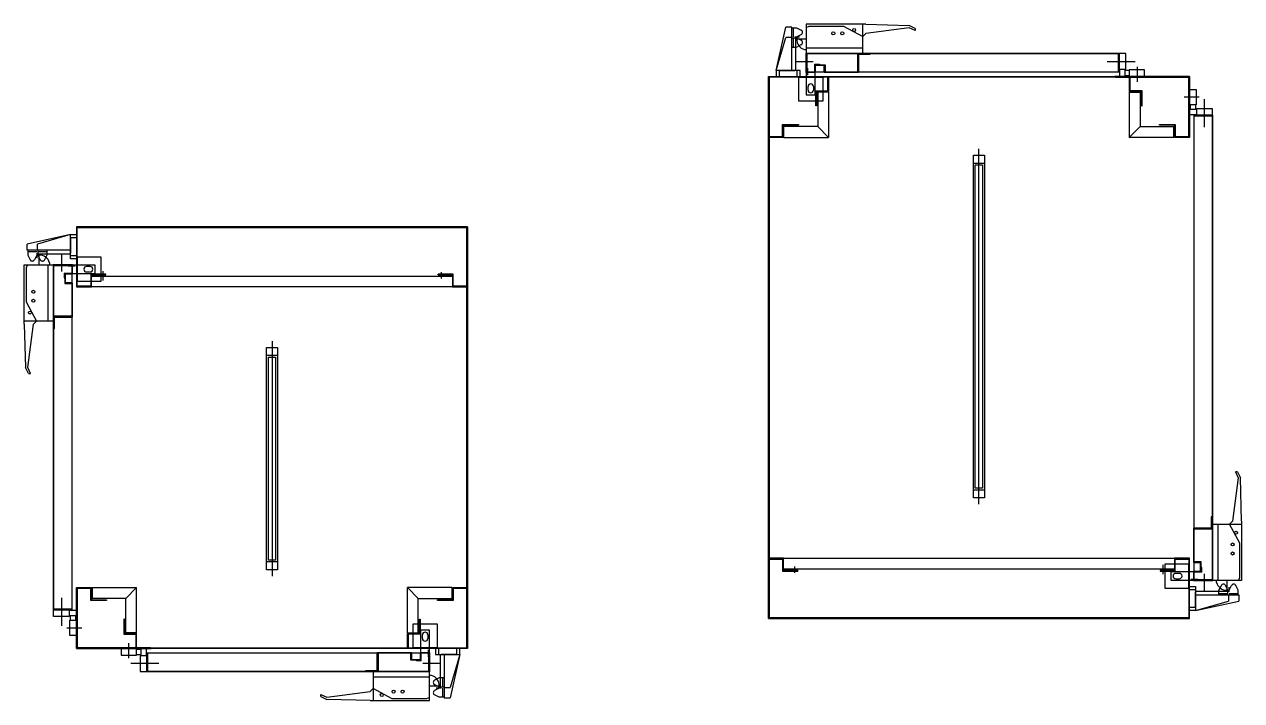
# Model space of a CAD drawing. Header units: millimetres. Extents: x 10903 to 284569, y 2319 to 62017.
# Drawn here: x 218268 to 220291, y 42108 to 43233 of the extents above; entities that cross this region are included whole.
import ezdxf

# ---------------------------------------------------------------- set-up
doc = ezdxf.new("R2010")
doc.units = ezdxf.units.MM
doc.layers.add('빌트인', color=8, linetype='Continuous')

# ---------------------------------------------------------------- blocks, each defined once
blk = doc.blocks.new('PB3')
at = {"layer": '빌트인', "linetype": 'Continuous'}
for p, q in [((13, 711.2), (29, 783.2)), ((39, 783.2), (29, 783.2)), ((39, 711.2), (39, 783.2)), ((39, 782.2), (47, 782.2)), ((41, 782.2), (41, 767.2)), ((47, 782.2), (54.8, 778.3)), ((47, 767.2), (54.8, 771.1)), ((162, 787.9), (63, 787.9)), ((157, 787.9), (63, 787.9)), ((63, 787.9), (63, 739.9)), ((63, 782.6), (68, 784.9)), ((68, 784.9), (125, 784.9)), ((125, 784.9), (157, 767.9)), ((157, 739.9), (157, 787.9)), ((162, 772.9), (157, 767.9)), ((162, 787.9), (234, 785.9)), ((234, 781.9), (162, 772.9)), ((244, 780.9), (234, 785.9)), ((244, 777.9), (234, 781.9)), ((244, 780.9), (244, 777.9)), ((13, 711.2), (29, 766.2)), ((39, 766.2), (29, 766.2)), ((39, 711.2), (39, 766.2)), ((39, 765.2), (47, 765.2)), ((39, 750.2), (47, 750.2)), ((41, 765.2), (41, 750.2)), ((44, 767.2), (52, 767.2)), ((45, 767.2), (45, 711.2)), ((45, 750.2), (45, 711.2)), ((47, 765.2), (54.8, 761.3)), ((47, 763.9), (63, 763.9)), ((47, 750.2), (54.8, 754.1)), ((63, 748.9), (157, 748.9)), ((60, 745.9), (63, 745.9)), ((63, 739.9), (533, 739.9)), ((63, 707.9), (63, 739.9)), ((63, 739.9), (157, 739.9)), ((531.8, 738.7), (64.2, 738.7)), ((64.2, 738.7), (64.2, 709.1)), ((148.8, 709.1), (148.8, 738.7)), ((148.8, 738.7), (168.8, 738.7)), ((168.8, 737.5), (150, 737.5)), ((150, 737.5), (150, 707.9)), ((168.8, 738.7), (168.8, 737.5)), ((531.8, 709.1), (531.8, 738.7)), ((533, 739.9), (533, 707.9)), ((544, 739.2), (533, 739.2)), ((533, 739.2), (533, 713.2)), ((544, 739.2), (533, 739.2)), ((533, 739.2), (533, 713.2)), ((544, 713.2), (544, 739.2)), ((48, 711.2), (13, 711.2)), ((13, 711.2), (13, 701.2)), ((18, 711.2), (44, 711.2)), ((18, 711.2), (44, 711.2)), ((53, 711.2), (18, 711.2)), ((18, 711.2), (18, 701.2)), ((44.3, 726.2), (74.5, 726.2)), ((48, 701.2), (48, 711.2)), ((53, 701.2), (53, 711.2)), ((64.2, 709.1), (531.8, 709.1)), ((65, 715.1), (65, 703.2)), ((76.8, 721.6), (84.8, 721.6)), ((76.8, 721.6), (76.8, 707.9)), ((78, 720.4), (78, 707.9)), ((84.8, 720.4), (78, 720.4)), ((78, 719.2), (78, 720.4)), ((78, 720.4), (94.2, 720.4)), ((93, 719.2), (78, 719.2)), ((84.8, 721.6), (84.8, 720.4)), ((93, 707.9), (93, 719.2)), ((94.2, 720.4), (94.2, 709.1)), ((94.2, 709.1), (148.8, 709.1)), ((513, 726.2), (559.4, 726.2)), ((531.2, 726.2), (537.9, 726.2)), ((533, 713.2), (544, 713.2)), ((534, 701.2), (534, 713.2)), ((543, 701.2), (543, 713.2)), ((549.4, 711.2), (543, 711.2)), ((575.5, 712.2), (550, 712.2)), ((550, 712.2), (550, 701.2)), ((563, 717.1), (563, 692.4)), ((575.5, 701.2), (575.5, 712.2)), ((575.5, 701.2), (575.5, 712.2)), ((0, 701.2), (650, 701.2)), ((0, 100), (0, 701.2)), ((0, 701.2), (100, 701.2)), ((648.8, 700), (1.2, 700)), ((1.2, 700), (1.2, 100)), ((98.8, 700), (1.2, 700)), ((50.5, 700), (90.5, 700)), ((50.5, 700), (90.5, 700)), ((50.5, 660), (50.5, 700)), ((63, 707.9), (63, 670.9)), ((78, 707.9), (63, 707.9)), ((78, 670.9), (78, 707.9)), ((90.5, 700), (90.5, 660)), ((150, 707.9), (93, 707.9)), ((98.8, 677.4), (98.8, 700)), ((100, 701.2), (100, 676.2)), ((526, 700), (505.5, 700)), ((650, 701.2), (526, 701.2)), ((527.2, 700), (648.8, 700)), ((534, 701.2), (543, 701.2)), ((550, 702.2), (543, 702.2)), ((578, 701.2), (543, 701.2)), ((578, 701.2), (543, 701.2)), ((578, 701.2), (543, 701.2)), ((637, 701.2), (548, 701.2)), ((637, 701.2), (548, 701.2)), ((637, 701.2), (548, 701.2)), ((550, 701.2), (550, 676.2)), ((550, 701.2), (575.5, 701.2)), ((550, 701.2), (575.5, 701.2)), ((551.2, 677.4), (551.2, 700)), ((648.8, 601.2), (648.8, 700)), ((650, 701.2), (650, 600)), ((63, 670.9), (78, 670.9)), ((66, 678.5), (66, 684.5)), ((75, 684.5), (75, 678.5)), ((78.8, 652.4), (78.8, 677.4)), ((78.8, 677.4), (98.8, 677.4)), ((100, 676.2), (80, 676.2)), ((80, 676.2), (80, 652.4)), ((82, 675.2), (82, 618)), ((100, 675.2), (82, 675.2)), ((100, 675.2), (100, 600)), ((100, 675.2), (100, 600)), ((550, 676.2), (570, 676.2)), ((550, 675.2), (550, 600)), ((550, 675.2), (568, 675.2)), ((571.2, 677.4), (551.2, 677.4)), ((568, 675.2), (568, 618)), ((570, 676.2), (570, 652.4)), ((571.2, 652.4), (571.2, 677.4)), ((650, 679.5), (661, 679.5)), ((650, 654), (650, 679.5)), ((650, 679.5), (661, 679.5)), ((650, 654), (650, 679.5)), ((661, 679.5), (661, 654)), ((90.5, 660), (50.5, 660)), ((80, 652.4), (78.8, 652.4)), ((570, 652.4), (571.2, 652.4)), ((665.9, 667), (641.2, 667)), ((661, 654), (650, 654)), ((651, 654), (651, 647)), ((660, 653.4), (660, 647)), ((662, 648), (688, 648)), ((662, 637), (662, 648)), ((675, 617), (675, 663.4)), ((688, 648), (688, 637)), ((688, 648), (688, 637)), ((650, 638), (650, 647)), ((650, 647), (662, 647)), ((650, 638), (662, 638)), ((688.7, 637), (656.7, 637)), ((657.9, 635.8), (687.5, 635.8)), ((657.9, 64.2), (657.9, 635.8)), ((688, 637), (662, 637)), ((688, 637), (662, 637)), ((675, 635.2), (675, 641.9)), ((687.5, 635.8), (687.5, 64.2)), ((688.7, 63), (688.7, 637)), ((23.8, 621.2), (50, 621.2)), ((23.8, 601.2), (23.8, 621.2)), ((25, 620), (25, 600)), ((50, 620), (25, 620)), ((25, 618), (25, 600)), ((82, 618), (26, 618)), ((26, 600), (26, 618)), ((50, 621.2), (50, 620)), ((100, 600), (82, 618)), ((100, 600), (82, 618)), ((550, 600), (568, 618)), ((568, 618), (624, 618)), ((600, 621.2), (626.2, 621.2)), ((600, 620), (600, 621.2)), ((625, 620), (600, 620)), ((624, 600), (624, 618)), ((625, 600), (625, 620)), ((625, 600), (625, 618)), ((626.2, 621.2), (626.2, 601.2)), ((1.2, 601.2), (23.8, 601.2)), ((25, 600), (1.2, 600)), ((26, 600), (100, 600)), ((26, 600), (100, 600)), ((624, 600), (550, 600)), ((650, 600), (625, 600)), ((626.2, 601.2), (648.8, 601.2)), ((315.7, 570.2), (334.3, 570.2)), ((315.7, 200.5), (315.7, 570.2)), ((325, 189.9), (325, 580.8)), ((334.3, 570.2), (334.3, 200.5)), ((315.7, 557.3), (334.3, 557.3)), ((319, 554.1), (331, 554.1)), ((319, 216.6), (319, 554.1)), ((331, 554.1), (331, 216.6)), ((729.7, 244), (726.7, 244)), ((726.7, 244), (730.7, 234)), ((729.7, 244), (734.7, 234)), ((730.7, 234), (721.7, 162)), ((736.7, 162), (734.7, 234)), ((334.3, 213.4), (315.7, 213.4)), ((331, 216.6), (319, 216.6)), ((334.3, 200.5), (315.7, 200.5)), ((686.3, 168.8), (686.3, 150)), ((687.5, 168.8), (686.3, 168.8)), ((687.5, 148.8), (687.5, 168.8)), ((721.7, 162), (716.7, 157)), ((736.7, 162), (736.7, 63)), ((656.7, 150), (656.7, 93)), ((686.3, 150), (656.7, 150)), ((657.9, 148.8), (687.5, 148.8)), ((657.9, 94.2), (657.9, 148.8)), ((688.7, 157), (736.7, 157)), ((688.7, 63), (688.7, 157)), ((697.7, 63), (697.7, 157)), ((733.7, 125), (716.7, 157)), ((736.7, 157), (736.7, 63)), ((733.7, 68), (733.7, 125)), ((0, 0), (0, 100)), ((25, 100), (0, 100)), ((0, 100), (0, 0)), ((0.1, 100), (25, 100)), ((1.2, 98.8), (1.2, 1.2)), ((1.2, 1.2), (1.2, 98.8)), ((1.2, 98.8), (23.8, 98.8)), ((23.8, 98.8), (23.8, 78.8)), ((25, 100), (625, 100)), ((25, 82), (25, 100)), ((25, 80), (25, 100)), ((625, 82), (25, 82)), ((43.8, 75.6), (43.8, 86.2)), ((606.2, 73.8), (606.2, 89.2)), ((608.8, 90.5), (608.8, 50.5)), ((648.8, 90.5), (608.8, 90.5)), ((625, 100), (625, 82)), ((650, 100), (625, 100)), ((625, 100), (625, 80)), ((626.2, 78.8), (626.2, 98.8)), ((626.2, 98.8), (648.8, 98.8)), ((648.8, 98.8), (648.8, 1.2)), ((648.8, 50.5), (648.8, 90.5)), ((650, 0), (650, 100)), ((656.7, 93), (668, 93)), ((669.2, 94.2), (657.9, 94.2)), ((668, 93), (668, 78)), ((669.2, 78), (669.2, 94.2)), ((669.2, 84.8), (669.2, 78)), ((670.4, 84.8), (669.2, 84.8)), ((670.4, 76.8), (670.4, 84.8)), ((23.8, 78.8), (48.8, 78.8)), ((48.8, 80), (25, 80)), ((48.8, 80), (48.8, 78.8)), ((625, 80), (601.2, 80)), ((601.2, 80), (601.2, 78.8)), ((601.2, 78.8), (626.2, 78.8)), ((619.7, 78), (656.7, 78)), ((619.7, 63), (619.7, 78)), ((656.7, 63), (619.7, 63)), ((633.3, 75), (627.3, 75)), ((627.3, 66), (633.3, 66)), ((663.9, 65), (652, 65)), ((669.2, 78), (656.7, 78)), ((656.7, 78), (656.7, 63)), ((670.4, 76.8), (656.7, 76.8)), ((656.7, 63), (688.7, 63)), ((687.5, 64.2), (657.9, 64.2)), ((668, 78), (669.2, 78)), ((675, 44.3), (675, 74.5)), ((736.7, 63), (688.7, 63)), ((694.7, 60), (694.7, 63)), ((712.7, 47), (712.7, 63)), ((731.4, 63), (733.7, 68)), ((0, 18), (0, 53)), ((0, 13), (0, 48)), ((608.8, 50.5), (648.8, 50.5)), ((650, 53), (660, 53)), ((650, 18), (650, 53)), ((650, 48), (660, 48)), ((650, 13), (650, 48)), ((660, 53), (660, 18)), ((660, 48), (660, 13)), ((699, 45), (660, 45)), ((716, 45), (660, 45)), ((660, 18), (660, 44)), ((660, 18), (660, 44)), ((699, 47), (702.9, 54.8)), ((699, 39), (699, 47)), ((714, 41), (699, 41)), ((714, 47), (710.1, 54.8)), ((714, 39), (714, 47)), ((716, 47), (719.9, 54.8)), ((716, 44), (716, 52)), ((731, 41), (716, 41)), ((731, 47), (727.1, 54.8)), ((731, 39), (731, 47)), ((660, 39), (715, 39)), ((660, 39), (732, 39)), ((660, 13), (715, 29)), ((660, 13), (732, 29)), ((715, 39), (715, 29)), ((732, 39), (732, 29)), ((0, 0), (650, 0)), ((648.8, 1.2), (1.2, 1.2)), ((660, 18), (650, 18)), ((660, 13), (650, 13))]:
    blk.add_line(p, q, dxfattribs=at)
for centre in [(108, 772.9), (123, 772.9), (142.5, 778.4), (727.2, 142.5), (721.7, 123), (721.7, 108)]:
    blk.add_circle(centre, 2.5, dxfattribs=at)
for centre, radius, start, end in [((53, 774.7), 4, 291.759, 68.241), ((65, 763.2), 18, 177.7639, 253.9421), ((53, 757.7), 4, 291.759, 68.241), ((70.5, 684.5), 4.5, 0, 180), ((70.5, 678.5), 4.5, 180, 0), ((627.3, 70.5), 4.5, 90, 270), ((633.3, 70.5), 4.5, 270, 90), ((712, 65), 18, 196.0579, 272.2361), ((706.5, 53), 4, 21.759, 158.241), ((723.5, 53), 4, 21.759, 158.241)]:
    blk.add_arc(centre, radius, start, end, dxfattribs=at)

msp = doc.modelspace()

# ---------------------------------------------------------------- linework, layer by layer
at = {"layer": '빌트인', "linetype": 'Continuous'}
for p, q in [((219517.5, 43156.4), (219533.5, 43228.4)), ((219543.5, 43228.4), (219533.5, 43228.4)), ((219543.5, 43156.4), (219543.5, 43228.4)), ((219543.5, 43227.4), (219551.5, 43227.4)), ((219545.5, 43227.4), (219545.5, 43212.4)), ((219551.5, 43227.4), (219559.3, 43223.5)), ((219666.5, 43233.1), (219567.5, 43233.1)), ((219661.5, 43233.1), (219567.5, 43233.1)), ((219567.5, 43233.1), (219567.5, 43185.1)), ((219567.5, 43227.8), (219572.5, 43230.1)), ((219572.5, 43230.1), (219629.5, 43230.1)), ((219629.5, 43230.1), (219661.5, 43213.1)), ((219661.5, 43185.1), (219661.5, 43233.1)), ((219666.5, 43233.1), (219738.5, 43231.1)), ((219738.5, 43227.1), (219666.5, 43218.1)), ((219748.5, 43226.1), (219738.5, 43231.1)), ((219748.5, 43223.1), (219738.5, 43227.1)), ((219748.5, 43226.1), (219748.5, 43223.1)), ((219517.5, 43156.4), (219533.5, 43211.4)), ((219543.5, 43211.4), (219533.5, 43211.4)), ((219543.5, 43156.4), (219543.5, 43211.4)), ((219543.5, 43210.4), (219551.5, 43210.4)), ((219545.5, 43210.4), (219545.5, 43195.4)), ((219548.5, 43212.4), (219556.5, 43212.4)), ((219549.5, 43212.4), (219549.5, 43156.4)), ((219551.5, 43212.4), (219559.3, 43216.3)), ((219551.5, 43210.4), (219559.3, 43206.5)), ((219551.5, 43209.1), (219567.5, 43209.1)), ((219666.5, 43218.1), (219661.5, 43213.1)), ((219543.5, 43195.4), (219551.5, 43195.4)), ((219549.5, 43195.4), (219549.5, 43156.4)), ((219551.5, 43195.4), (219559.3, 43199.3)), ((219564.6, 43191.1), (219567.5, 43191.1)), ((219567.5, 43194.1), (219661.5, 43194.1)), ((219567.5, 43185.1), (220087.5, 43185.1)), ((219567.5, 43153.1), (219567.5, 43185.1)), ((219567.5, 43185.1), (219661.5, 43185.1)), ((220086.3, 43183.9), (219568.7, 43183.9)), ((219568.7, 43183.9), (219568.7, 43154.3)), ((219653.3, 43154.3), (219653.3, 43183.9)), ((219653.3, 43183.9), (219673.3, 43183.9)), ((219673.3, 43182.7), (219654.5, 43182.7)), ((219654.5, 43182.7), (219654.5, 43153.1)), ((219673.3, 43183.9), (219673.3, 43182.7)), ((220086.3, 43154.3), (220086.3, 43183.9)), ((220087.5, 43185.1), (220087.5, 43153.1)), ((220098.5, 43184.4), (220087.5, 43184.4)), ((220087.5, 43184.4), (220087.5, 43158.4)), ((220098.5, 43184.4), (220087.5, 43184.4)), ((220087.5, 43184.4), (220087.5, 43158.4)), ((220098.5, 43158.4), (220098.5, 43184.4)), ((219548.9, 43171.4), (219579, 43171.4)), ((219569.5, 43160.3), (219569.5, 43148.4)), ((219581.3, 43166.8), (219589.3, 43166.8)), ((219581.3, 43166.8), (219581.3, 43153.1)), ((219582.5, 43165.6), (219582.5, 43153.1)), ((219589.3, 43165.6), (219582.5, 43165.6)), ((219582.5, 43164.4), (219582.5, 43165.6)), ((219582.5, 43165.6), (219598.7, 43165.6)), ((219597.5, 43164.4), (219582.5, 43164.4)), ((219589.3, 43166.8), (219589.3, 43165.6)), ((219597.5, 43153.1), (219597.5, 43164.4)), ((219598.7, 43165.6), (219598.7, 43154.3)), ((220067.6, 43171.4), (220114, 43171.4)), ((220085.8, 43171.4), (220092.5, 43171.4)), ((220117.5, 43162.3), (220117.5, 43137.6)), ((219504.5, 43146.4), (220204.5, 43146.4)), ((219504.5, 42345.2), (219504.5, 43146.4)), ((219504.5, 43146.4), (219604.5, 43146.4)), ((220203.3, 43145.2), (219505.7, 43145.2)), ((219505.7, 43145.2), (219505.7, 42345.2)), ((219603.3, 43145.2), (219505.7, 43145.2)), ((219552.5, 43156.4), (219517.5, 43156.4)), ((219517.5, 43156.4), (219517.5, 43146.4)), ((219522.5, 43156.4), (219548.5, 43156.4)), ((219522.5, 43156.4), (219548.5, 43156.4)), ((219557.5, 43156.4), (219522.5, 43156.4)), ((219522.5, 43156.4), (219522.5, 43146.4)), ((219552.5, 43146.4), (219552.5, 43156.4)), ((219555, 43145.2), (219595, 43145.2)), ((219555, 43145.2), (219595, 43145.2)), ((219555, 43105.2), (219555, 43145.2)), ((219557.5, 43146.4), (219557.5, 43156.4)), ((219567.5, 43153.1), (219567.5, 43116.1)), ((219582.5, 43153.1), (219567.5, 43153.1)), ((219568.7, 43154.3), (220086.3, 43154.3)), ((219582.5, 43116.1), (219582.5, 43153.1)), ((219595, 43145.2), (219595, 43105.2)), ((219654.5, 43153.1), (219597.5, 43153.1)), ((219598.7, 43154.3), (219653.3, 43154.3)), ((219603.3, 43122.6), (219603.3, 43145.2)), ((219604.5, 43146.4), (219604.5, 43121.4)), ((220080.5, 43145.2), (220060, 43145.2)), ((220204.5, 43146.4), (220080.5, 43146.4)), ((220081.7, 43145.2), (220203.3, 43145.2)), ((220087.5, 43158.4), (220098.5, 43158.4)), ((220088.5, 43146.4), (220088.5, 43158.4)), ((220088.5, 43146.4), (220097.5, 43146.4)), ((220097.5, 43146.4), (220097.5, 43158.4)), ((220104, 43156.4), (220097.5, 43156.4)), ((220104.5, 43147.4), (220097.5, 43147.4)), ((220132.5, 43146.4), (220097.5, 43146.4)), ((220132.5, 43146.4), (220097.5, 43146.4)), ((220132.5, 43146.4), (220097.5, 43146.4)), ((220191.5, 43146.4), (220102.5, 43146.4)), ((220191.5, 43146.4), (220102.5, 43146.4)), ((220191.5, 43146.4), (220102.5, 43146.4)), ((220130, 43157.4), (220104.5, 43157.4)), ((220104.5, 43157.4), (220104.5, 43146.4)), ((220104.5, 43146.4), (220104.5, 43121.4)), ((220104.5, 43146.4), (220130, 43146.4)), ((220104.5, 43146.4), (220130, 43146.4)), ((220105.7, 43122.6), (220105.7, 43145.2)), ((220130, 43146.4), (220130, 43157.4)), ((220130, 43146.4), (220130, 43157.4)), ((220203.3, 43046.4), (220203.3, 43145.2)), ((220204.5, 43146.4), (220204.5, 43045.2)), ((219570.5, 43123.7), (219570.5, 43129.7)), ((219579.5, 43129.7), (219579.5, 43123.7)), ((219583.3, 43097.6), (219583.3, 43122.6)), ((219583.3, 43122.6), (219603.3, 43122.6)), ((219604.5, 43121.4), (219584.5, 43121.4)), ((219584.5, 43121.4), (219584.5, 43097.6)), ((219586.5, 43120.4), (219586.5, 43063.2)), ((219604.5, 43120.4), (219586.5, 43120.4)), ((219604.5, 43120.4), (219604.5, 43045.2)), ((219604.5, 43120.4), (219604.5, 43045.2)), ((220104.5, 43121.4), (220124.5, 43121.4)), ((220104.5, 43120.4), (220104.5, 43045.2)), ((220104.5, 43120.4), (220122.5, 43120.4)), ((220125.7, 43122.6), (220105.7, 43122.6)), ((220122.5, 43120.4), (220122.5, 43063.2)), ((220124.5, 43121.4), (220124.5, 43097.6)), ((220125.7, 43097.6), (220125.7, 43122.6)), ((220204.5, 43124.7), (220215.5, 43124.7)), ((220204.5, 43099.2), (220204.5, 43124.7)), ((220204.5, 43124.7), (220215.5, 43124.7)), ((220204.5, 43099.2), (220204.5, 43124.7)), ((220215.5, 43124.7), (220215.5, 43099.2)), ((219595, 43105.2), (219555, 43105.2)), ((219567.5, 43116.1), (219582.5, 43116.1)), ((220220.4, 43112.2), (220195.7, 43112.2)), ((220215.5, 43099.2), (220204.5, 43099.2)), ((220205.5, 43099.2), (220205.5, 43092.2)), ((220214.5, 43098.6), (220214.5, 43092.2)), ((220229.5, 43062.2), (220229.5, 43108.6)), ((219584.5, 43097.6), (219583.3, 43097.6)), ((220124.5, 43097.6), (220125.7, 43097.6)), ((220204.5, 43083.2), (220204.5, 43092.2)), ((220204.5, 43092.2), (220216.5, 43092.2)), ((220204.5, 43083.2), (220216.5, 43083.2)), ((220243.2, 43082.2), (220211.2, 43082.2)), ((220212.4, 43081), (220242, 43081)), ((220212.4, 42309.4), (220212.4, 43081)), ((220216.5, 43093.2), (220242.5, 43093.2)), ((220216.5, 43082.2), (220216.5, 43093.2)), ((220242.5, 43082.2), (220216.5, 43082.2)), ((220242.5, 43082.2), (220216.5, 43082.2)), ((220229.5, 43080.4), (220229.5, 43087.1)), ((220242, 43081), (220242, 42309.4)), ((220242.5, 43093.2), (220242.5, 43082.2)), ((220242.5, 43093.2), (220242.5, 43082.2)), ((220243.2, 42308.2), (220243.2, 43082.2)), ((219528.3, 43066.4), (219554.5, 43066.4)), ((219528.3, 43046.4), (219528.3, 43066.4)), ((219529.5, 43065.2), (219529.5, 43045.2)), ((219554.5, 43065.2), (219529.5, 43065.2)), ((219529.5, 43063.2), (219529.5, 43045.2)), ((219586.5, 43063.2), (219530.5, 43063.2)), ((219530.5, 43045.2), (219530.5, 43063.2)), ((219554.5, 43066.4), (219554.5, 43065.2)), ((219604.5, 43045.2), (219586.5, 43063.2)), ((219604.5, 43045.2), (219586.5, 43063.2)), ((220104.5, 43045.2), (220122.5, 43063.2)), ((220122.5, 43063.2), (220178.5, 43063.2)), ((220154.5, 43066.4), (220180.7, 43066.4)), ((220154.5, 43065.2), (220154.5, 43066.4)), ((220179.5, 43065.2), (220154.5, 43065.2)), ((220178.5, 43045.2), (220178.5, 43063.2)), ((220179.5, 43045.2), (220179.5, 43065.2)), ((220179.5, 43045.2), (220179.5, 43063.2)), ((220180.7, 43066.4), (220180.7, 43046.4)), ((219505.7, 43046.4), (219528.3, 43046.4)), ((219529.5, 43045.2), (219505.7, 43045.2)), ((219530.5, 43045.2), (219604.5, 43045.2)), ((219530.5, 43045.2), (219604.5, 43045.2)), ((220178.5, 43045.2), (220104.5, 43045.2)), ((220204.5, 43045.2), (220179.5, 43045.2)), ((220180.7, 43046.4), (220203.3, 43046.4)), ((219854.5, 42435.1), (219854.5, 43026)), ((219845.3, 43015.4), (219863.8, 43015.4)), ((219845.3, 42445.7), (219845.3, 43015.4)), ((219845.3, 43002.5), (219863.8, 43002.5)), ((219848.5, 42999.3), (219860.6, 42999.3)), ((219848.5, 42461.8), (219848.5, 42999.3)), ((219860.6, 42999.3), (219860.6, 42461.8)), ((219863.8, 43015.4), (219863.8, 42445.7)), ((220285.2, 42479.2), (220276.2, 42407.2)), ((220284.2, 42489.2), (220281.2, 42489.2)), ((220281.2, 42489.2), (220285.2, 42479.2)), ((220284.2, 42489.2), (220289.2, 42479.2)), ((220291.2, 42407.2), (220289.2, 42479.2)), ((219863.8, 42458.6), (219845.3, 42458.6)), ((219860.6, 42461.8), (219848.5, 42461.8)), ((219863.8, 42445.7), (219845.3, 42445.7)), ((220240.8, 42414), (220240.8, 42395.2)), ((220242, 42414), (220240.8, 42414)), ((220242, 42394), (220242, 42414)), ((220211.2, 42395.2), (220211.2, 42338.2)), ((220240.8, 42395.2), (220211.2, 42395.2)), ((220212.4, 42394), (220242, 42394)), ((220212.4, 42339.4), (220212.4, 42394)), ((220243.2, 42402.2), (220291.2, 42402.2)), ((220243.2, 42308.2), (220243.2, 42402.2)), ((220252.2, 42308.2), (220252.2, 42402.2)), ((220276.2, 42407.2), (220271.2, 42402.2)), ((220288.2, 42370.2), (220271.2, 42402.2)), ((220291.2, 42407.2), (220291.2, 42308.2)), ((220291.2, 42402.2), (220291.2, 42308.2)), ((220288.2, 42313.2), (220288.2, 42370.2)), ((219504.5, 42245.2), (219504.5, 42345.2)), ((219529.5, 42345.2), (219504.5, 42345.2)), ((219504.5, 42345.2), (219504.5, 42245.2)), ((219504.6, 42345.2), (219529.5, 42345.2)), ((219505.7, 42344), (219505.7, 42246.4)), ((219505.7, 42246.4), (219505.7, 42344)), ((219505.7, 42344), (219528.3, 42344)), ((219528.3, 42344), (219528.3, 42324)), ((219529.5, 42345.2), (220179.5, 42345.2)), ((219529.5, 42327.2), (219529.5, 42345.2)), ((219529.5, 42325.2), (219529.5, 42345.2)), ((219548.3, 42320.8), (219548.3, 42331.4)), ((220160.7, 42319), (220160.7, 42334.4)), ((220163.3, 42335.7), (220163.3, 42295.7)), ((220203.3, 42335.7), (220163.3, 42335.7)), ((220179.5, 42345.2), (220179.5, 42327.2)), ((220204.5, 42345.2), (220179.5, 42345.2)), ((220179.5, 42345.2), (220179.5, 42325.2)), ((220180.7, 42324), (220180.7, 42344)), ((220180.7, 42344), (220203.3, 42344)), ((220203.3, 42344), (220203.3, 42246.4)), ((220203.3, 42295.7), (220203.3, 42335.7)), ((220204.5, 42245.2), (220204.5, 42345.2)), ((220211.2, 42338.2), (220222.5, 42338.2)), ((220223.7, 42339.4), (220212.4, 42339.4)), ((220222.5, 42338.2), (220222.5, 42323.2)), ((220223.7, 42323.2), (220223.7, 42339.4)), ((220223.7, 42330), (220223.7, 42323.2)), ((220224.9, 42330), (220223.7, 42330)), ((220224.9, 42322), (220224.9, 42330)), ((219528.3, 42324), (219553.3, 42324)), ((220179.5, 42327.2), (219529.5, 42327.2)), ((219553.3, 42325.2), (219529.5, 42325.2)), ((219553.3, 42325.2), (219553.3, 42324)), ((220179.5, 42325.2), (220155.7, 42325.2)), ((220155.7, 42325.2), (220155.7, 42324)), ((220155.7, 42324), (220180.7, 42324)), ((220174.2, 42323.2), (220211.2, 42323.2)), ((220174.2, 42308.2), (220174.2, 42323.2)), ((220187.8, 42320.2), (220181.8, 42320.2)), ((220181.8, 42311.2), (220187.8, 42311.2)), ((220218.4, 42310.2), (220206.6, 42310.2)), ((220223.7, 42323.2), (220211.2, 42323.2)), ((220211.2, 42323.2), (220211.2, 42308.2)), ((220224.9, 42322), (220211.2, 42322)), ((220242, 42309.4), (220212.4, 42309.4)), ((220222.5, 42323.2), (220223.7, 42323.2)), ((220229.5, 42289.5), (220229.5, 42319.6)), ((220285.9, 42308.2), (220288.2, 42313.2)), ((219504.5, 42263.2), (219504.5, 42298.2)), ((219504.5, 42258.2), (219504.5, 42293.2)), ((220163.3, 42295.7), (220203.3, 42295.7)), ((220211.2, 42308.2), (220174.2, 42308.2)), ((220204.5, 42298.2), (220214.5, 42298.2)), ((220204.5, 42263.2), (220204.5, 42298.2)), ((220204.5, 42293.2), (220214.5, 42293.2)), ((220204.5, 42258.2), (220204.5, 42293.2)), ((220211.2, 42308.2), (220243.2, 42308.2)), ((220214.5, 42298.2), (220214.5, 42263.2)), ((220214.5, 42293.2), (220214.5, 42258.2)), ((220253.5, 42290.2), (220214.5, 42290.2)), ((220270.5, 42290.2), (220214.5, 42290.2)), ((220214.5, 42263.2), (220214.5, 42289.2)), ((220214.5, 42263.2), (220214.5, 42289.2)), ((220291.2, 42308.2), (220243.2, 42308.2)), ((220249.2, 42305.2), (220249.2, 42308.2)), ((220253.5, 42292.2), (220257.5, 42300)), ((220253.5, 42284.2), (220253.5, 42292.2)), ((220268.5, 42292.2), (220264.6, 42300)), ((220267.2, 42292.2), (220267.2, 42308.2)), ((220268.5, 42284.2), (220268.5, 42292.2)), ((220270.5, 42292.2), (220274.5, 42300)), ((220270.5, 42289.2), (220270.5, 42297.2)), ((220285.5, 42292.2), (220281.6, 42300)), ((220285.5, 42284.2), (220285.5, 42292.2)), ((220214.5, 42284.2), (220269.5, 42284.2)), ((220214.5, 42284.2), (220286.5, 42284.2)), ((220214.5, 42258.2), (220269.5, 42274.2)), ((220214.5, 42258.2), (220286.5, 42274.2)), ((220268.5, 42286.2), (220253.5, 42286.2)), ((220269.5, 42284.2), (220269.5, 42274.2)), ((220285.5, 42286.2), (220270.5, 42286.2)), ((220286.5, 42284.2), (220286.5, 42274.2)), ((220214.5, 42263.2), (220204.5, 42263.2)), ((220214.5, 42258.2), (220204.5, 42258.2)), ((219504.5, 42245.2), (220204.5, 42245.2)), ((220203.3, 42246.4), (219505.7, 42246.4))]:
    msp.add_line(p, q, dxfattribs=at)
for centre in [(219612.5, 43218.1), (219627.5, 43218.1), (219647, 43223.6), (220276.2, 42368.2), (220281.8, 42387.7), (220276.2, 42353.2)]:
    msp.add_circle(centre, 2.5, dxfattribs=at)
for centre, radius, start, end in [((219557.5, 43219.9), 4, 291.759, 68.241), ((219569.6, 43208.4), 18, 177.7639, 253.9421), ((219557.5, 43202.9), 4, 291.759, 68.241), ((219575, 43129.7), 4.5, 0, 180), ((219575, 43123.7), 4.5, 180, 0), ((220181.8, 42315.7), 4.5, 90, 270), ((220187.8, 42315.7), 4.5, 270, 90), ((220266.5, 42310.2), 18, 196.0579, 272.2361), ((220261, 42298.2), 4, 21.759, 158.241), ((220278, 42298.2), 4, 21.759, 158.241)]:
    msp.add_arc(centre, radius, start, end, dxfattribs=at)

# ---------------------------------------------------------------- block references
at = {"layer": '빌트인', "lineweight": -3, "rotation": 180}
msp.add_blockref('PB3', (219004.5, 42896.4), dxfattribs=at)

doc.saveas('drawing.dxf')
